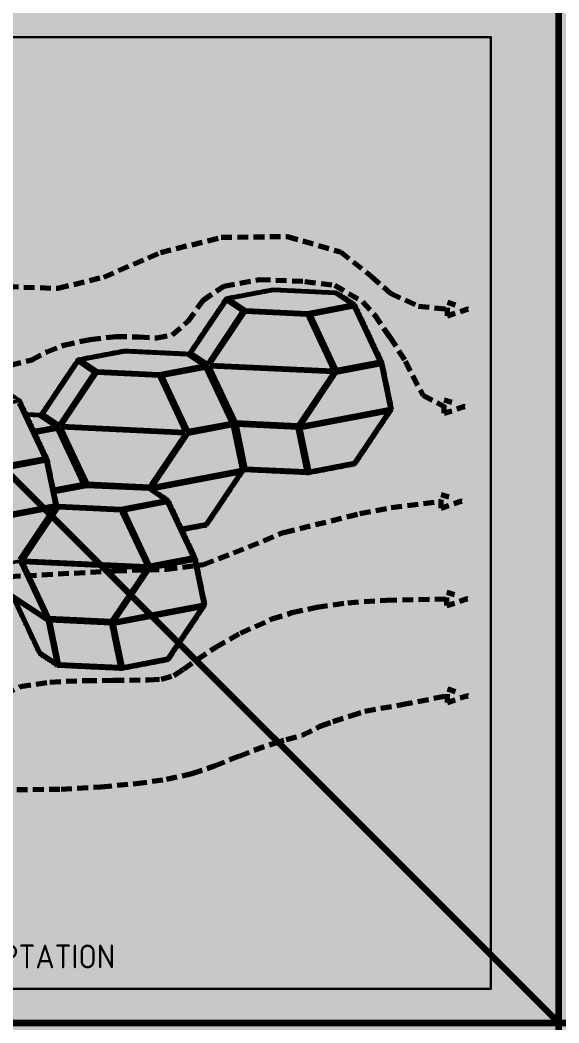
# Model space of a CAD drawing. Header units: millimetres. Extents: x 401 to 30661, y 2016 to 22119.
# Drawn here: x 1259 to 2051, y 7616 to 9091 of the extents above; entities that cross this region are included whole.
import ezdxf

# ---------------------------------------------------------------- set-up
doc = ezdxf.new("R2010")
doc.units = ezdxf.units.MM
doc.linetypes.add('ACAD_ISO03W100', pattern=[30, 12, -18])
doc.linetypes.add('HIDDEN2', pattern=[4.7625, 3.175, -1.5875])
for name, color, linetype, lineweight, true_color in [('2ND', 201, 'Continuous', 35, 0x39ffb0), ('3RD', 140, 'Continuous', 25, 0x7debff), ('4TH DETAILS', 125, 'Continuous', 15, 0x39ffb0), ('TEXTS', 210, 'Continuous', 25, 0xe0f9ff)]:
    doc.layers.add(name, color=color, linetype=linetype, lineweight=lineweight, true_color=true_color)
doc.layers.add('BACKGROUND', color=7, linetype='Continuous', true_color=0x000000)
for name, color, linetype, lineweight, true_color, transparency in [('GLOW-CYAN', 7, 'Continuous', 100, 0x7debff, 0.8), ('GLOW-CYAN-2', 7, 'Continuous', 50, 0x7debff, 0.8), ('GLOW-EMERALD', 7, 'Continuous', 70, 0x39ffb0, 0.8), ('GLOW-EMERALD-2', 7, 'Continuous', 30, 0x39ffb0, 0.8), ('hatch', 253, 'Continuous', 9, 0x7debff, 0.55)]:
    doc.layers.add(name, color=color, linetype=linetype, lineweight=lineweight, true_color=true_color, transparency=transparency)
doc.layers.add('LAYOUT', color=83, linetype='Continuous', lineweight=50, true_color=0x7debff, plot=False)
doc.styles.get("Standard").update_dxf_attribs({"font": 'arial.ttf'})

msp = doc.modelspace()

# ---------------------------------------------------------------- hatches: boundary and pattern name
at = {"layer": 'BACKGROUND'}
h = msp.add_hatch(color=256, dxfattribs=at)
h.dxf.hatch_style = 1
h.paths.add_polyline_path([(400.723, 2015.745), (30660.634, 2015.745), (30660.634, 22119.328), (400.723, 22119.328)])
at = {"layer": 'hatch'}
h = msp.add_hatch(color=256, dxfattribs=at)
h.dxf.hatch_style = 1
h.paths.add_polyline_path([(1886.89, 8087.185), (1916.89, 8097.185), (1886.89, 8107.185)])
h.paths.add_polyline_path([(1885.809, 8229.583), (1915.809, 8239.583), (1885.809, 8249.583)])
h.paths.add_polyline_path([(1907.482, 8383.189), (1877.482, 8393.189), (1877.482, 8373.189)])
h.paths.add_polyline_path([(1882.158, 8532.518), (1882.158, 8512.518), (1912.158, 8522.518)])
h.paths.add_polyline_path([(1886.89, 8655.757), (1916.89, 8665.757), (1886.89, 8675.757)])

# ---------------------------------------------------------------- linework, layer by layer
at = {"layer": '2ND', "linetype": 'ACAD_ISO03W100'}
for p, q in [((1886.89, 8655.757), (1916.89, 8665.757)), ((1882.158, 8512.518), (1912.158, 8522.518)), ((1877.482, 8373.189), (1907.482, 8383.189)), ((1885.809, 8229.583), (1915.809, 8239.583)), ((1886.89, 8087.185), (1916.89, 8097.185))]:
    msp.add_line(p, q, dxfattribs=at)
at = {"layer": '2ND', "linetype": 'HIDDEN2', "ltscale": 5}
for points in [[(705.604, 8659.72), (802.548, 8702.229), (915.213, 8741.027), (1003.455, 8751.418), (1105.817, 8740.809), (1176.987, 8712.924), (1240.567, 8698.885), (1314.547, 8696.424), (1381.731, 8712.929), (1465.014, 8748.956), (1554.365, 8771.295), (1651.699, 8772.753), (1729.692, 8749.87), (1775.046, 8713.964), (1803.245, 8689.243), (1844.173, 8670.233), (1886.89, 8665.757)], [(1244.397, 8583.485), (1275.966, 8590.903), (1297.952, 8603.015), (1323.321, 8612.875), (1361.656, 8621.138), (1399.896, 8625.457), (1433.156, 8624.987), (1459.652, 8623.391), (1482.296, 8627.992), (1505.317, 8647.428), (1527.304, 8678.601), (1558.441, 8699.545), (1610.926, 8709.516), (1677.486, 8706.516), (1721.175, 8700.976), (1762.295, 8676.507), (1779.511, 8657.261), (1802.309, 8624.434), (1824.708, 8589.107), (1850.523, 8539.379), (1882.158, 8522.518)], [(712.931, 8381.556), (752.357, 8366.751), (803.454, 8339.962), (894.414, 8296.797), (1007.888, 8265.673), (1125.054, 8256.281), (1243.474, 8272.434), (1399.79, 8280.92), (1473.852, 8283.144), (1528.38, 8290.083), (1572.661, 8307.199), (1646.7, 8337.259), (1758.373, 8364.992), (1804.346, 8374.022), (1877.482, 8383.189)], [(1235.671, 8099.895), (1259.061, 8110.516), (1302.708, 8117.191), (1355.542, 8119.646), (1395.731, 8119.764), (1447.808, 8120.442), (1466.146, 8121.415), (1484.662, 8127.09), (1498.892, 8135.916), (1519.052, 8150.292), (1546.53, 8168.725), (1582.623, 8189.281), (1629.051, 8209.962), (1658.659, 8219.409), (1695.147, 8227.558), (1740.531, 8233.873), (1796.828, 8237.816), (1885.809, 8239.583), (1885.809, 8239.583)], [(1253.997, 7958.953), (1319.115, 7959.82), (1377.74, 7963.194), (1429.405, 7967.939), (1473.955, 7974.261), (1511.36, 7982.703), (1544.525, 7993.839), (1580.898, 8008.284), (1602.78, 8016.946), (1631.037, 8026.942), (1649.884, 8032.676), (1673.187, 8039.033), (1699.925, 8052.241), (1718.527, 8059.135), (1744.36, 8067.308), (1765.537, 8074.361), (1820.151, 8084.195), (1886.89, 8097.185)]]:
    msp.add_lwpolyline(points, dxfattribs=at)
at = {"layer": '2ND', "linetype": 'ACAD_ISO03W100'}
for points in [[(1886.89, 8655.757), (1886.89, 8675.757), (1916.89, 8665.757)], [(1882.158, 8512.518), (1882.158, 8532.518), (1912.158, 8522.518)], [(1877.482, 8373.189), (1877.482, 8393.189), (1907.482, 8383.189)], [(1885.809, 8229.583), (1885.809, 8249.583), (1915.809, 8239.583)], [(1886.89, 8087.185), (1886.89, 8107.185), (1916.89, 8097.185)]]:
    msp.add_lwpolyline(points, close=True, dxfattribs=at)
at = {"layer": '3RD', "extrusion": (1e-16, 0.982622, 0.185618)}
for p, q in [((1630.872, 8692.856), (1566.323, 8680.621)), ((1566.878, 8682.2), (1630.872, 8694.33)), ((1630.872, 8692.856), (1630.872, 8694.33)), ((1630.872, 8694.33), (1719.461, 8690.107)), ((1722.617, 8688.483), (1630.872, 8692.856)), ((1719.461, 8690.107), (1722.617, 8689.957)), ((1722.617, 8688.483), (1722.617, 8689.957)), ((1722.617, 8689.957), (1723.493, 8689.374)), ((1746.363, 8672.696), (1722.617, 8688.483)), ((1723.493, 8689.374), (1748.088, 8673.023)), ((1509.359, 8602.384), (1560.606, 8678.979)), ((1562.201, 8677.911), (1510.957, 8601.321)), ((1560.606, 8678.979), (1585.388, 8662.503)), ((1560.606, 8678.979), (1562.201, 8677.911)), ((1585.384, 8662.497), (1562.201, 8677.911)), ((1564.598, 8681.768), (1566.878, 8682.2)), ((1590.069, 8664.834), (1564.598, 8681.768)), ((1748.088, 8673.023), (1684.094, 8660.893)), ((1585.388, 8662.503), (1534.14, 8585.908)), ((1538.023, 8584.391), (1589.485, 8661.306)), ((1538.272, 8585.526), (1589.133, 8661.543)), ((1589.485, 8661.306), (1589.133, 8661.543)), ((1589.133, 8661.543), (1677.723, 8657.321)), ((1589.485, 8661.306), (1680.985, 8656.945)), ((1681.814, 8660.461), (1590.069, 8664.834)), ((1684.094, 8660.893), (1681.814, 8660.461)), ((1685.928, 8657.711), (1750.408, 8669.932)), ((1749.225, 8668.997), (1686.235, 8657.058)), ((1750.408, 8669.932), (1749.225, 8668.997)), ((1786.932, 8588.801), (1749.225, 8668.997)), ((1750.408, 8669.932), (1788.423, 8589.083)), ((1677.723, 8657.321), (1680.879, 8657.17)), ((1680.879, 8657.17), (1682.223, 8654.312)), ((1682.223, 8654.312), (1719.158, 8575.758)), ((1723.942, 8576.862), (1685.928, 8657.711)), ((1412.932, 8602.952), (1348.384, 8590.717)), ((1348.939, 8592.296), (1412.932, 8604.426)), ((1412.932, 8602.952), (1412.932, 8604.426)), ((1412.932, 8604.426), (1501.521, 8600.203)), ((1504.677, 8598.579), (1412.932, 8602.952)), ((1501.521, 8600.203), (1504.677, 8600.053)), ((1504.677, 8598.579), (1504.677, 8600.053)), ((1504.677, 8600.053), (1505.553, 8599.47)), ((1505.553, 8599.47), (1530.148, 8583.119)), ((1534.14, 8585.908), (1509.359, 8602.384)), ((1291.419, 8512.48), (1342.666, 8589.075)), ((1344.262, 8588.007), (1293.018, 8511.417)), ((1342.666, 8589.075), (1367.448, 8572.599)), ((1342.666, 8589.075), (1344.262, 8588.007)), ((1367.445, 8572.593), (1344.262, 8588.007)), ((1346.659, 8591.864), (1348.939, 8592.296)), ((1372.13, 8574.93), (1346.659, 8591.864)), ((1528.423, 8582.792), (1504.677, 8598.579)), ((1537.529, 8584.415), (1538.272, 8585.526)), ((1788.423, 8589.083), (1723.942, 8576.862)), ((1367.448, 8572.599), (1316.201, 8496.004)), ((1320.084, 8494.487), (1371.545, 8571.402)), ((1320.333, 8495.622), (1371.194, 8571.639)), ((1371.545, 8571.402), (1371.194, 8571.639)), ((1371.194, 8571.639), (1459.783, 8567.417)), ((1371.545, 8571.402), (1463.045, 8567.041)), ((1463.875, 8570.557), (1372.13, 8574.93)), ((1466.154, 8570.989), (1463.875, 8570.557)), ((1530.148, 8583.119), (1466.154, 8570.989)), ((1467.988, 8567.807), (1532.469, 8580.029)), ((1531.285, 8579.093), (1468.295, 8567.154)), ((1532.469, 8580.029), (1531.285, 8579.093)), ((1568.993, 8498.897), (1531.285, 8579.093)), ((1532.469, 8580.029), (1570.483, 8499.179)), ((1537.356, 8580.912), (1537.708, 8580.675)), ((1575.532, 8499.72), (1537.356, 8580.912)), ((1718.743, 8572.267), (1537.356, 8580.912)), ((1537.529, 8584.415), (1719.158, 8575.758)), ((1575.778, 8499.708), (1537.708, 8580.675)), ((1718.743, 8572.267), (1669.089, 8498.055)), ((1672.713, 8495.629), (1723.574, 8571.646)), ((1723.574, 8571.646), (1787.569, 8583.776)), ((1787.569, 8583.776), (1789.848, 8584.208)), ((1789.009, 8584.049), (1802.127, 8520.236)), ((1789.848, 8584.208), (1803.137, 8519.561)), ((1459.783, 8567.417), (1462.939, 8567.266)), ((1462.939, 8567.266), (1464.283, 8564.408)), ((1464.283, 8564.408), (1501.218, 8485.854)), ((1506.003, 8486.958), (1467.988, 8567.807)), ((1294.778, 8446.922), (1257.07, 8527.118)), ((1258.254, 8528.054), (1296.268, 8447.204)), ((1268.481, 8511.019), (1283.581, 8510.299)), ((1316.201, 8496.004), (1291.419, 8512.48)), ((1801.291, 8514.818), (1671.459, 8490.21)), ((1672.109, 8494.726), (1803.137, 8519.561)), ((1799.617, 8514.501), (1749.766, 8439.994)), ((1801.291, 8514.818), (1750.776, 8439.319)), ((1803.137, 8519.561), (1802.127, 8520.236)), ((1286.738, 8508.675), (1269.19, 8509.511)), ((1283.581, 8510.299), (1286.738, 8510.149)), ((1286.738, 8508.675), (1286.738, 8510.149)), ((1286.738, 8510.149), (1287.614, 8509.566)), ((1310.483, 8492.888), (1286.738, 8508.675)), ((1287.614, 8509.566), (1312.209, 8493.215)), ((1570.483, 8499.179), (1506.003, 8486.958)), ((1667.278, 8495.347), (1575.532, 8499.72)), ((1669.089, 8498.055), (1667.278, 8495.347)), ((1312.209, 8493.215), (1279.746, 8487.062)), ((1281.27, 8483.821), (1314.529, 8490.125)), ((1313.346, 8489.189), (1281.577, 8483.167)), ((1314.529, 8490.125), (1313.346, 8489.189)), ((1351.053, 8408.993), (1313.346, 8489.189)), ((1314.529, 8490.125), (1352.544, 8409.276)), ((1319.417, 8491.008), (1319.768, 8490.771)), ((1357.593, 8409.816), (1319.417, 8491.008)), ((1500.803, 8482.363), (1319.417, 8491.008)), ((1319.589, 8494.511), (1320.333, 8495.622)), ((1319.589, 8494.511), (1501.218, 8485.854)), ((1357.839, 8409.804), (1319.768, 8490.771)), ((1500.803, 8482.363), (1451.15, 8408.151)), ((1454.774, 8405.725), (1505.635, 8481.742)), ((1505.635, 8481.742), (1569.629, 8493.872)), ((1569.629, 8493.872), (1571.909, 8494.304)), ((1571.07, 8494.145), (1584.187, 8430.332)), ((1571.909, 8494.304), (1585.198, 8429.657)), ((1590.178, 8430.533), (1576.945, 8494.906)), ((1576.945, 8494.906), (1666.207, 8490.652)), ((1577.662, 8494.872), (1590.59, 8431.982)), ((1666.207, 8490.652), (1666.22, 8490.59)), ((1666.22, 8490.59), (1679.44, 8426.279)), ((1684.502, 8426.757), (1671.459, 8490.21)), ((1672.109, 8494.726), (1672.713, 8495.629)), ((1231.42, 8429.767), (1295.414, 8441.897)), ((1296.268, 8447.204), (1231.788, 8434.983)), ((1295.414, 8441.897), (1297.694, 8442.329)), ((1296.855, 8442.17), (1309.973, 8378.357)), ((1297.694, 8442.329), (1310.983, 8377.682)), ((1749.766, 8439.994), (1684.331, 8427.591)), ((1748.497, 8438.887), (1684.502, 8426.757)), ((1750.776, 8439.319), (1748.497, 8438.887)), ((1750.776, 8439.319), (1749.766, 8439.994)), ((1583.351, 8424.914), (1453.979, 8400.393)), ((1454.17, 8404.822), (1585.198, 8429.657)), ((1581.677, 8424.597), (1531.826, 8350.09)), ((1583.351, 8424.914), (1532.837, 8349.415)), ((1585.198, 8429.657), (1584.187, 8430.332)), ((1590.59, 8431.982), (1590.178, 8430.533)), ((1590.264, 8430.529), (1590.178, 8430.533)), ((1679.44, 8426.279), (1590.264, 8430.529)), ((1590.59, 8431.982), (1679.135, 8427.762)), ((1352.544, 8409.276), (1308.57, 8400.941)), ((1449.338, 8405.443), (1357.593, 8409.816)), ((1451.15, 8408.151), (1449.338, 8405.443)), ((1309.269, 8397.543), (1356.657, 8406.525)), ((1356.657, 8405.051), (1309.56, 8396.125)), ((1356.657, 8405.051), (1356.657, 8406.525)), ((1356.657, 8406.525), (1445.246, 8402.303)), ((1448.402, 8400.679), (1356.657, 8405.051)), ((1445.246, 8402.303), (1448.402, 8402.153)), ((1448.402, 8400.679), (1448.402, 8402.153)), ((1448.402, 8402.153), (1449.278, 8401.57)), ((1472.148, 8384.891), (1448.402, 8400.679)), ((1449.278, 8401.57), (1473.873, 8385.218)), ((1454.17, 8404.822), (1454.774, 8405.725)), ((1310.983, 8377.682), (1309.973, 8378.357)), ((1315.855, 8377.029), (1313.111, 8378.854)), ((1473.873, 8385.218), (1409.879, 8373.089)), ((1411.713, 8369.906), (1476.193, 8382.128)), ((1475.01, 8381.193), (1412.02, 8369.253)), ((1476.193, 8382.128), (1475.01, 8381.193)), ((1512.718, 8300.997), (1475.01, 8381.193)), ((1476.193, 8382.128), (1514.208, 8301.279)), ((1309.137, 8372.939), (1179.764, 8348.418)), ((1179.955, 8352.847), (1310.983, 8377.682)), ((1307.462, 8372.622), (1257.611, 8298.115)), ((1309.137, 8372.939), (1258.622, 8297.44)), ((1263.809, 8296.587), (1315.27, 8373.502)), ((1264.057, 8297.722), (1314.919, 8373.739)), ((1315.27, 8373.502), (1314.919, 8373.739)), ((1314.919, 8373.739), (1403.508, 8369.517)), ((1315.27, 8373.502), (1406.77, 8369.141)), ((1407.599, 8372.657), (1315.855, 8377.029)), ((1403.508, 8369.517), (1406.664, 8369.366)), ((1406.664, 8369.366), (1408.008, 8366.508)), ((1409.879, 8373.089), (1407.599, 8372.657)), ((1408.008, 8366.508), (1444.943, 8287.954)), ((1449.728, 8289.057), (1411.713, 8369.906)), ((1531.826, 8350.09), (1496.614, 8343.416)), ((1530.557, 8348.983), (1496.988, 8342.62)), ((1532.837, 8349.415), (1530.557, 8348.983)), ((1532.837, 8349.415), (1531.826, 8350.09)), ((1256.79, 8294.728), (1259.558, 8292.888)), ((1259.558, 8292.888), (1297.286, 8212.648)), ((1263.142, 8293.108), (1263.493, 8292.871)), ((1301.318, 8211.916), (1263.142, 8293.108)), ((1444.528, 8284.463), (1263.142, 8293.108)), ((1263.314, 8296.611), (1264.057, 8297.722)), ((1263.314, 8296.611), (1444.943, 8287.954)), ((1301.563, 8211.904), (1263.493, 8292.871)), ((1449.36, 8283.842), (1513.354, 8295.971)), ((1514.208, 8301.279), (1449.728, 8289.057)), ((1513.354, 8295.971), (1515.634, 8296.403)), ((1514.795, 8296.244), (1527.912, 8232.432)), ((1515.634, 8296.403), (1528.923, 8231.757)), ((1444.528, 8284.463), (1394.875, 8210.251)), ((1398.498, 8207.825), (1449.36, 8283.842)), ((1247.375, 8245.176), (1297.734, 8211.696)), ((1285.415, 8163.419), (1249.251, 8240.332)), ((1299.174, 8207.141), (1249.251, 8240.332)), ((1251.617, 8238.759), (1288.122, 8161.123)), ((1397.894, 8206.922), (1528.923, 8231.757)), ((1528.923, 8231.757), (1527.912, 8232.432)), ((1527.076, 8227.014), (1397.244, 8202.405)), ((1525.402, 8226.697), (1475.551, 8152.189)), ((1527.076, 8227.014), (1476.561, 8151.515)), ((1297.286, 8212.648), (1297.734, 8211.696)), ((1299.174, 8207.141), (1312.231, 8143.626)), ((1393.063, 8207.543), (1301.318, 8211.916)), ((1315.963, 8142.729), (1302.73, 8207.102)), ((1302.73, 8207.102), (1391.993, 8202.848)), ((1303.447, 8207.068), (1316.375, 8144.178)), ((1391.993, 8202.848), (1392.005, 8202.786)), ((1392.005, 8202.786), (1405.225, 8138.475)), ((1394.875, 8210.251), (1393.063, 8207.543)), ((1410.287, 8138.953), (1397.244, 8202.405)), ((1397.894, 8206.922), (1398.498, 8207.825)), ((1286.759, 8160.561), (1285.415, 8163.419)), ((1286.759, 8160.561), (1288.122, 8161.123)), ((1312.231, 8143.626), (1286.759, 8160.561)), ((1288.122, 8161.123), (1311.881, 8145.326)), ((1316.375, 8144.178), (1315.963, 8142.729)), ((1316.05, 8142.725), (1315.963, 8142.729)), ((1405.225, 8138.475), (1316.05, 8142.725)), ((1316.375, 8144.178), (1404.921, 8139.957)), ((1475.551, 8152.189), (1410.116, 8139.787)), ((1474.282, 8151.082), (1410.287, 8138.953)), ((1476.561, 8151.515), (1474.282, 8151.082)), ((1476.561, 8151.515), (1475.551, 8152.189))]:
    msp.add_line(p, q, dxfattribs=at)
at = {"layer": '3RD'}
for points in [[(1561.442, 8681.918), (1629.996, 8694.912)], [(1724.897, 8690.389), (1629.996, 8694.912)], [(1751.244, 8672.872), (1724.897, 8690.389)], [(1561.442, 8681.918), (1506.957, 8600.485)], [(1587.789, 8664.402), (1561.442, 8681.918)], [(1587.789, 8664.402), (1533.304, 8582.968)], [(1682.69, 8659.878), (1587.789, 8664.402)], [(1682.69, 8659.878), (1751.244, 8672.872)], [(1682.69, 8659.878), (1723.107, 8573.922)], [(1751.244, 8672.872), (1791.66, 8586.916)], [(1343.502, 8592.014), (1412.056, 8605.008)], [(1506.957, 8600.485), (1412.056, 8605.008)], [(1533.304, 8582.968), (1506.957, 8600.485)], [(1533.304, 8582.968), (1506.957, 8600.485)], [(1343.502, 8592.014), (1289.017, 8510.581)], [(1369.85, 8574.498), (1343.502, 8592.014)], [(1723.107, 8573.922), (1791.66, 8586.916)], [(1791.66, 8586.916), (1805.729, 8518.476)], [(1369.85, 8574.498), (1315.365, 8493.064)], [(1464.751, 8569.974), (1369.85, 8574.498)], [(1464.751, 8569.974), (1533.304, 8582.968)], [(1464.751, 8569.974), (1505.167, 8484.018)], [(1573.721, 8497.012), (1533.304, 8582.968)], [(1533.304, 8582.968), (1573.721, 8497.012)], [(1668.622, 8492.489), (1723.107, 8573.922)], [(1259.09, 8530.993), (1232.742, 8548.51)], [(1190.536, 8517.999), (1259.09, 8530.993)], [(1259.09, 8530.993), (1299.506, 8445.037)], [(1289.017, 8510.581), (1268.221, 8511.572)], [(1751.244, 8437.043), (1805.729, 8518.476)], [(1315.365, 8493.064), (1289.017, 8510.581)], [(1315.365, 8493.064), (1289.017, 8510.581)], [(1505.167, 8484.018), (1573.721, 8497.012)], [(1573.721, 8497.012), (1668.622, 8492.489)], [(1573.721, 8497.012), (1587.789, 8428.572)], [(1573.721, 8497.012), (1587.789, 8428.572)], [(1280.069, 8486.374), (1315.365, 8493.064)], [(1315.365, 8493.064), (1355.781, 8407.108)], [(1355.781, 8407.108), (1315.365, 8493.064)], [(1450.682, 8402.585), (1505.167, 8484.018)], [(1668.622, 8492.489), (1682.69, 8424.049)], [(1230.952, 8432.043), (1299.506, 8445.037)], [(1299.506, 8445.037), (1313.575, 8376.597)], [(1682.69, 8424.049), (1751.244, 8437.043)], [(1533.304, 8347.139), (1587.789, 8428.572)], [(1587.789, 8428.572), (1682.69, 8424.049)], [(1309.121, 8398.264), (1355.781, 8407.108)], [(1309.121, 8398.264), (1355.781, 8407.108)], [(1450.682, 8402.585), (1355.781, 8407.108)], [(1355.781, 8407.108), (1450.682, 8402.585)], [(1477.029, 8385.068), (1450.682, 8402.585)], [(1408.476, 8372.074), (1477.029, 8385.068)], [(1477.029, 8385.068), (1517.445, 8299.111)], [(1313.575, 8376.597), (1259.09, 8295.164)], [(1259.09, 8295.164), (1313.575, 8376.597)], [(1408.476, 8372.074), (1313.575, 8376.597)], [(1408.476, 8372.074), (1448.892, 8286.118)], [(1498.009, 8340.449), (1533.304, 8347.139)], [(1223.794, 8288.474), (1259.09, 8295.164)], [(1299.506, 8209.208), (1259.09, 8295.164)], [(1448.892, 8286.118), (1517.445, 8299.111)], [(1517.445, 8299.111), (1531.514, 8230.672)], [(1394.407, 8204.684), (1448.892, 8286.118)], [(1287.227, 8158.285), (1246.811, 8244.241)], [(1477.029, 8149.239), (1531.514, 8230.672)], [(1299.506, 8209.208), (1394.407, 8204.684)], [(1299.506, 8209.208), (1313.575, 8140.768)], [(1394.407, 8204.684), (1408.476, 8136.245)], [(1313.575, 8140.768), (1287.227, 8158.285)], [(1408.476, 8136.245), (1477.029, 8149.239)], [(1313.575, 8140.768), (1408.476, 8136.245)]]:
    msp.add_open_spline(points, degree=1, dxfattribs=at)
at = {"layer": '4TH DETAILS'}
msp.add_lwpolyline([(650.723, 9065.853), (1950.723, 9065.853), (1950.723, 7665.853), (650.723, 7665.853)], close=True, dxfattribs=at)
at = {"layer": 'GLOW-CYAN'}
for p, q in [((550.723, 9115.853), (2050.723, 7615.853)), ((550.723, 7615.853), (9550.723, 7615.853))]:
    msp.add_line(p, q, dxfattribs=at)
msp.add_lwpolyline([(2050.723, 6115.853), (2050.723, 15115.853)], dxfattribs=at)
at = {"layer": 'GLOW-CYAN-2', "extrusion": (1e-16, 0.982622, 0.185618)}
for p, q in [((1630.872, 8692.856), (1566.323, 8680.621)), ((1566.878, 8682.2), (1630.872, 8694.33)), ((1630.872, 8692.856), (1630.872, 8694.33)), ((1630.872, 8694.33), (1719.461, 8690.107)), ((1722.617, 8688.483), (1630.872, 8692.856)), ((1719.461, 8690.107), (1722.617, 8689.957)), ((1722.617, 8688.483), (1722.617, 8689.957)), ((1722.617, 8689.957), (1723.493, 8689.374)), ((1746.363, 8672.696), (1722.617, 8688.483)), ((1723.493, 8689.374), (1748.088, 8673.023)), ((1509.359, 8602.384), (1560.606, 8678.979)), ((1562.201, 8677.911), (1510.957, 8601.321)), ((1560.606, 8678.979), (1585.388, 8662.503)), ((1560.606, 8678.979), (1562.201, 8677.911)), ((1585.384, 8662.497), (1562.201, 8677.911)), ((1564.598, 8681.768), (1566.878, 8682.2)), ((1590.069, 8664.834), (1564.598, 8681.768)), ((1748.088, 8673.023), (1684.094, 8660.893)), ((1585.388, 8662.503), (1534.14, 8585.908)), ((1538.023, 8584.391), (1589.485, 8661.306)), ((1538.272, 8585.526), (1589.133, 8661.543)), ((1589.485, 8661.306), (1589.133, 8661.543)), ((1589.133, 8661.543), (1677.723, 8657.321)), ((1589.485, 8661.306), (1680.985, 8656.945)), ((1681.814, 8660.461), (1590.069, 8664.834)), ((1684.094, 8660.893), (1681.814, 8660.461)), ((1685.928, 8657.711), (1750.408, 8669.932)), ((1749.225, 8668.997), (1686.235, 8657.058)), ((1750.408, 8669.932), (1749.225, 8668.997)), ((1786.932, 8588.801), (1749.225, 8668.997)), ((1750.408, 8669.932), (1788.423, 8589.083)), ((1677.723, 8657.321), (1680.879, 8657.17)), ((1680.879, 8657.17), (1682.223, 8654.312)), ((1682.223, 8654.312), (1719.158, 8575.758)), ((1723.942, 8576.862), (1685.928, 8657.711)), ((1412.932, 8602.952), (1348.384, 8590.717)), ((1348.939, 8592.296), (1412.932, 8604.426)), ((1412.932, 8602.952), (1412.932, 8604.426)), ((1412.932, 8604.426), (1501.521, 8600.203)), ((1504.677, 8598.579), (1412.932, 8602.952)), ((1501.521, 8600.203), (1504.677, 8600.053)), ((1504.677, 8598.579), (1504.677, 8600.053)), ((1504.677, 8600.053), (1505.553, 8599.47)), ((1505.553, 8599.47), (1530.148, 8583.119)), ((1534.14, 8585.908), (1509.359, 8602.384)), ((1291.419, 8512.48), (1342.666, 8589.075)), ((1344.262, 8588.007), (1293.018, 8511.417)), ((1342.666, 8589.075), (1367.448, 8572.599)), ((1342.666, 8589.075), (1344.262, 8588.007)), ((1367.445, 8572.593), (1344.262, 8588.007)), ((1346.659, 8591.864), (1348.939, 8592.296)), ((1372.13, 8574.93), (1346.659, 8591.864)), ((1528.423, 8582.792), (1504.677, 8598.579)), ((1537.529, 8584.415), (1538.272, 8585.526)), ((1788.423, 8589.083), (1723.942, 8576.862)), ((1367.448, 8572.599), (1316.201, 8496.004)), ((1320.084, 8494.487), (1371.545, 8571.402)), ((1320.333, 8495.622), (1371.194, 8571.639)), ((1371.545, 8571.402), (1371.194, 8571.639)), ((1371.194, 8571.639), (1459.783, 8567.417)), ((1371.545, 8571.402), (1463.045, 8567.041)), ((1463.875, 8570.557), (1372.13, 8574.93)), ((1466.154, 8570.989), (1463.875, 8570.557)), ((1530.148, 8583.119), (1466.154, 8570.989)), ((1467.988, 8567.807), (1532.469, 8580.029)), ((1531.285, 8579.093), (1468.295, 8567.154)), ((1532.469, 8580.029), (1531.285, 8579.093)), ((1568.993, 8498.897), (1531.285, 8579.093)), ((1532.469, 8580.029), (1570.483, 8499.179)), ((1537.356, 8580.912), (1537.708, 8580.675)), ((1575.532, 8499.72), (1537.356, 8580.912)), ((1718.743, 8572.267), (1537.356, 8580.912)), ((1537.529, 8584.415), (1719.158, 8575.758)), ((1575.778, 8499.708), (1537.708, 8580.675)), ((1718.743, 8572.267), (1669.089, 8498.055)), ((1672.713, 8495.629), (1723.574, 8571.646)), ((1723.574, 8571.646), (1787.569, 8583.776)), ((1787.569, 8583.776), (1789.848, 8584.208)), ((1789.009, 8584.049), (1802.127, 8520.236)), ((1789.848, 8584.208), (1803.137, 8519.561)), ((1459.783, 8567.417), (1462.939, 8567.266)), ((1462.939, 8567.266), (1464.283, 8564.408)), ((1464.283, 8564.408), (1501.218, 8485.854)), ((1506.003, 8486.958), (1467.988, 8567.807)), ((1294.778, 8446.922), (1257.07, 8527.118)), ((1258.254, 8528.054), (1296.268, 8447.204)), ((1268.481, 8511.019), (1283.581, 8510.299)), ((1316.201, 8496.004), (1291.419, 8512.48)), ((1801.291, 8514.818), (1671.459, 8490.21)), ((1672.109, 8494.726), (1803.137, 8519.561)), ((1799.617, 8514.501), (1749.766, 8439.994)), ((1801.291, 8514.818), (1750.776, 8439.319)), ((1803.137, 8519.561), (1802.127, 8520.236)), ((1286.738, 8508.675), (1269.19, 8509.511)), ((1283.581, 8510.299), (1286.738, 8510.149)), ((1286.738, 8508.675), (1286.738, 8510.149)), ((1286.738, 8510.149), (1287.614, 8509.566)), ((1310.483, 8492.888), (1286.738, 8508.675)), ((1287.614, 8509.566), (1312.209, 8493.215)), ((1570.483, 8499.179), (1506.003, 8486.958)), ((1667.278, 8495.347), (1575.532, 8499.72)), ((1669.089, 8498.055), (1667.278, 8495.347)), ((1312.209, 8493.215), (1279.746, 8487.062)), ((1281.27, 8483.821), (1314.529, 8490.125)), ((1313.346, 8489.189), (1281.577, 8483.167)), ((1314.529, 8490.125), (1313.346, 8489.189)), ((1351.053, 8408.993), (1313.346, 8489.189)), ((1314.529, 8490.125), (1352.544, 8409.276)), ((1319.417, 8491.008), (1319.768, 8490.771)), ((1357.593, 8409.816), (1319.417, 8491.008)), ((1500.803, 8482.363), (1319.417, 8491.008)), ((1319.589, 8494.511), (1320.333, 8495.622)), ((1319.589, 8494.511), (1501.218, 8485.854)), ((1357.839, 8409.804), (1319.768, 8490.771)), ((1500.803, 8482.363), (1451.15, 8408.151)), ((1454.774, 8405.725), (1505.635, 8481.742)), ((1505.635, 8481.742), (1569.629, 8493.872)), ((1569.629, 8493.872), (1571.909, 8494.304)), ((1571.07, 8494.145), (1584.187, 8430.332)), ((1571.909, 8494.304), (1585.198, 8429.657)), ((1590.178, 8430.533), (1576.945, 8494.906)), ((1576.945, 8494.906), (1666.207, 8490.652)), ((1577.662, 8494.872), (1590.59, 8431.982)), ((1666.207, 8490.652), (1666.22, 8490.59)), ((1666.22, 8490.59), (1679.44, 8426.279)), ((1684.502, 8426.757), (1671.459, 8490.21)), ((1672.109, 8494.726), (1672.713, 8495.629)), ((1231.42, 8429.767), (1295.414, 8441.897)), ((1296.268, 8447.204), (1231.788, 8434.983)), ((1295.414, 8441.897), (1297.694, 8442.329)), ((1296.855, 8442.17), (1309.973, 8378.357)), ((1297.694, 8442.329), (1310.983, 8377.682)), ((1749.766, 8439.994), (1684.331, 8427.591)), ((1748.497, 8438.887), (1684.502, 8426.757)), ((1750.776, 8439.319), (1748.497, 8438.887)), ((1750.776, 8439.319), (1749.766, 8439.994)), ((1583.351, 8424.914), (1453.979, 8400.393)), ((1454.17, 8404.822), (1585.198, 8429.657)), ((1581.677, 8424.597), (1531.826, 8350.09)), ((1583.351, 8424.914), (1532.837, 8349.415)), ((1585.198, 8429.657), (1584.187, 8430.332)), ((1590.59, 8431.982), (1590.178, 8430.533)), ((1590.264, 8430.529), (1590.178, 8430.533)), ((1679.44, 8426.279), (1590.264, 8430.529)), ((1590.59, 8431.982), (1679.135, 8427.762)), ((1352.544, 8409.276), (1308.57, 8400.941)), ((1449.338, 8405.443), (1357.593, 8409.816)), ((1451.15, 8408.151), (1449.338, 8405.443)), ((1309.269, 8397.543), (1356.657, 8406.525)), ((1356.657, 8405.051), (1309.56, 8396.125)), ((1356.657, 8405.051), (1356.657, 8406.525)), ((1356.657, 8406.525), (1445.246, 8402.303)), ((1448.402, 8400.679), (1356.657, 8405.051)), ((1445.246, 8402.303), (1448.402, 8402.153)), ((1448.402, 8400.679), (1448.402, 8402.153)), ((1448.402, 8402.153), (1449.278, 8401.57)), ((1472.148, 8384.891), (1448.402, 8400.679)), ((1449.278, 8401.57), (1473.873, 8385.218)), ((1454.17, 8404.822), (1454.774, 8405.725)), ((1310.983, 8377.682), (1309.973, 8378.357)), ((1315.855, 8377.029), (1313.111, 8378.854)), ((1473.873, 8385.218), (1409.879, 8373.089)), ((1411.713, 8369.906), (1476.193, 8382.128)), ((1475.01, 8381.193), (1412.02, 8369.253)), ((1476.193, 8382.128), (1475.01, 8381.193)), ((1512.718, 8300.997), (1475.01, 8381.193)), ((1476.193, 8382.128), (1514.208, 8301.279)), ((1309.137, 8372.939), (1179.764, 8348.418)), ((1179.955, 8352.847), (1310.983, 8377.682)), ((1307.462, 8372.622), (1257.611, 8298.115)), ((1309.137, 8372.939), (1258.622, 8297.44)), ((1263.809, 8296.587), (1315.27, 8373.502)), ((1264.057, 8297.722), (1314.919, 8373.739)), ((1315.27, 8373.502), (1314.919, 8373.739)), ((1314.919, 8373.739), (1403.508, 8369.517)), ((1315.27, 8373.502), (1406.77, 8369.141)), ((1407.599, 8372.657), (1315.855, 8377.029)), ((1403.508, 8369.517), (1406.664, 8369.366)), ((1406.664, 8369.366), (1408.008, 8366.508)), ((1409.879, 8373.089), (1407.599, 8372.657)), ((1408.008, 8366.508), (1444.943, 8287.954)), ((1449.728, 8289.057), (1411.713, 8369.906)), ((1531.826, 8350.09), (1496.614, 8343.416)), ((1530.557, 8348.983), (1496.988, 8342.62)), ((1532.837, 8349.415), (1530.557, 8348.983)), ((1532.837, 8349.415), (1531.826, 8350.09)), ((1256.79, 8294.728), (1259.558, 8292.888)), ((1259.558, 8292.888), (1297.286, 8212.648)), ((1263.142, 8293.108), (1263.493, 8292.871)), ((1301.318, 8211.916), (1263.142, 8293.108)), ((1444.528, 8284.463), (1263.142, 8293.108)), ((1263.314, 8296.611), (1264.057, 8297.722)), ((1263.314, 8296.611), (1444.943, 8287.954)), ((1301.563, 8211.904), (1263.493, 8292.871)), ((1449.36, 8283.842), (1513.354, 8295.971)), ((1514.208, 8301.279), (1449.728, 8289.057)), ((1513.354, 8295.971), (1515.634, 8296.403)), ((1514.795, 8296.244), (1527.912, 8232.432)), ((1515.634, 8296.403), (1528.923, 8231.757)), ((1444.528, 8284.463), (1394.875, 8210.251)), ((1398.498, 8207.825), (1449.36, 8283.842)), ((1247.375, 8245.176), (1297.734, 8211.696)), ((1285.415, 8163.419), (1249.251, 8240.332)), ((1299.174, 8207.141), (1249.251, 8240.332)), ((1251.617, 8238.759), (1288.122, 8161.123)), ((1397.894, 8206.922), (1528.923, 8231.757)), ((1528.923, 8231.757), (1527.912, 8232.432)), ((1527.076, 8227.014), (1397.244, 8202.405)), ((1525.402, 8226.697), (1475.551, 8152.189)), ((1527.076, 8227.014), (1476.561, 8151.515)), ((1297.286, 8212.648), (1297.734, 8211.696)), ((1299.174, 8207.141), (1312.231, 8143.626)), ((1393.063, 8207.543), (1301.318, 8211.916)), ((1315.963, 8142.729), (1302.73, 8207.102)), ((1302.73, 8207.102), (1391.993, 8202.848)), ((1303.447, 8207.068), (1316.375, 8144.178)), ((1391.993, 8202.848), (1392.005, 8202.786)), ((1392.005, 8202.786), (1405.225, 8138.475)), ((1394.875, 8210.251), (1393.063, 8207.543)), ((1410.287, 8138.953), (1397.244, 8202.405)), ((1397.894, 8206.922), (1398.498, 8207.825)), ((1286.759, 8160.561), (1285.415, 8163.419)), ((1286.759, 8160.561), (1288.122, 8161.123)), ((1312.231, 8143.626), (1286.759, 8160.561)), ((1288.122, 8161.123), (1311.881, 8145.326)), ((1316.375, 8144.178), (1315.963, 8142.729)), ((1316.05, 8142.725), (1315.963, 8142.729)), ((1405.225, 8138.475), (1316.05, 8142.725)), ((1316.375, 8144.178), (1404.921, 8139.957)), ((1475.551, 8152.189), (1410.116, 8139.787)), ((1474.282, 8151.082), (1410.287, 8138.953)), ((1476.561, 8151.515), (1474.282, 8151.082)), ((1476.561, 8151.515), (1475.551, 8152.189))]:
    msp.add_line(p, q, dxfattribs=at)
at = {"layer": 'GLOW-CYAN-2'}
for points in [[(1561.442, 8681.918), (1629.996, 8694.912)], [(1724.897, 8690.389), (1629.996, 8694.912)], [(1751.244, 8672.872), (1724.897, 8690.389)], [(1561.442, 8681.918), (1506.957, 8600.485)], [(1587.789, 8664.402), (1561.442, 8681.918)], [(1587.789, 8664.402), (1533.304, 8582.968)], [(1682.69, 8659.878), (1587.789, 8664.402)], [(1682.69, 8659.878), (1751.244, 8672.872)], [(1682.69, 8659.878), (1723.107, 8573.922)], [(1751.244, 8672.872), (1791.66, 8586.916)], [(1343.502, 8592.014), (1412.056, 8605.008)], [(1506.957, 8600.485), (1412.056, 8605.008)], [(1533.304, 8582.968), (1506.957, 8600.485)], [(1533.304, 8582.968), (1506.957, 8600.485)], [(1343.502, 8592.014), (1289.017, 8510.581)], [(1369.85, 8574.498), (1343.502, 8592.014)], [(1723.107, 8573.922), (1791.66, 8586.916)], [(1791.66, 8586.916), (1805.729, 8518.476)], [(1369.85, 8574.498), (1315.365, 8493.064)], [(1464.751, 8569.974), (1369.85, 8574.498)], [(1464.751, 8569.974), (1533.304, 8582.968)], [(1464.751, 8569.974), (1505.167, 8484.018)], [(1573.721, 8497.012), (1533.304, 8582.968)], [(1533.304, 8582.968), (1573.721, 8497.012)], [(1668.622, 8492.489), (1723.107, 8573.922)], [(1259.09, 8530.993), (1232.742, 8548.51)], [(1190.536, 8517.999), (1259.09, 8530.993)], [(1259.09, 8530.993), (1299.506, 8445.037)], [(1289.017, 8510.581), (1268.221, 8511.572)], [(1751.244, 8437.043), (1805.729, 8518.476)], [(1315.365, 8493.064), (1289.017, 8510.581)], [(1315.365, 8493.064), (1289.017, 8510.581)], [(1505.167, 8484.018), (1573.721, 8497.012)], [(1573.721, 8497.012), (1668.622, 8492.489)], [(1573.721, 8497.012), (1587.789, 8428.572)], [(1573.721, 8497.012), (1587.789, 8428.572)], [(1280.069, 8486.374), (1315.365, 8493.064)], [(1315.365, 8493.064), (1355.781, 8407.108)], [(1355.781, 8407.108), (1315.365, 8493.064)], [(1450.682, 8402.585), (1505.167, 8484.018)], [(1668.622, 8492.489), (1682.69, 8424.049)], [(1230.952, 8432.043), (1299.506, 8445.037)], [(1299.506, 8445.037), (1313.575, 8376.597)], [(1682.69, 8424.049), (1751.244, 8437.043)], [(1533.304, 8347.139), (1587.789, 8428.572)], [(1587.789, 8428.572), (1682.69, 8424.049)], [(1309.121, 8398.264), (1355.781, 8407.108)], [(1309.121, 8398.264), (1355.781, 8407.108)], [(1450.682, 8402.585), (1355.781, 8407.108)], [(1355.781, 8407.108), (1450.682, 8402.585)], [(1477.029, 8385.068), (1450.682, 8402.585)], [(1408.476, 8372.074), (1477.029, 8385.068)], [(1477.029, 8385.068), (1517.445, 8299.111)], [(1313.575, 8376.597), (1259.09, 8295.164)], [(1259.09, 8295.164), (1313.575, 8376.597)], [(1408.476, 8372.074), (1313.575, 8376.597)], [(1408.476, 8372.074), (1448.892, 8286.118)], [(1498.009, 8340.449), (1533.304, 8347.139)], [(1223.794, 8288.474), (1259.09, 8295.164)], [(1299.506, 8209.208), (1259.09, 8295.164)], [(1448.892, 8286.118), (1517.445, 8299.111)], [(1517.445, 8299.111), (1531.514, 8230.672)], [(1394.407, 8204.684), (1448.892, 8286.118)], [(1287.227, 8158.285), (1246.811, 8244.241)], [(1477.029, 8149.239), (1531.514, 8230.672)], [(1299.506, 8209.208), (1394.407, 8204.684)], [(1299.506, 8209.208), (1313.575, 8140.768)], [(1394.407, 8204.684), (1408.476, 8136.245)], [(1313.575, 8140.768), (1287.227, 8158.285)], [(1408.476, 8136.245), (1477.029, 8149.239)], [(1313.575, 8140.768), (1408.476, 8136.245)]]:
    msp.add_open_spline(points, degree=1, dxfattribs=at)
at = {"layer": 'GLOW-EMERALD', "linetype": 'ACAD_ISO03W100'}
for p, q in [((1886.89, 8655.757), (1916.89, 8665.757)), ((1882.158, 8512.518), (1912.158, 8522.518)), ((1877.482, 8373.189), (1907.482, 8383.189)), ((1885.809, 8229.583), (1915.809, 8239.583)), ((1886.89, 8087.185), (1916.89, 8097.185))]:
    msp.add_line(p, q, dxfattribs=at)
at = {"layer": 'GLOW-EMERALD', "linetype": 'HIDDEN2', "ltscale": 5}
for points in [[(705.604, 8659.72), (802.548, 8702.229), (915.213, 8741.027), (1003.455, 8751.418), (1105.817, 8740.809), (1176.987, 8712.924), (1240.567, 8698.885), (1314.547, 8696.424), (1381.731, 8712.929), (1465.014, 8748.956), (1554.365, 8771.295), (1651.699, 8772.753), (1729.692, 8749.87), (1775.046, 8713.964), (1803.245, 8689.243), (1844.173, 8670.233), (1886.89, 8665.757)], [(1244.397, 8583.485), (1275.966, 8590.903), (1297.952, 8603.015), (1323.321, 8612.875), (1361.656, 8621.138), (1399.896, 8625.457), (1433.156, 8624.987), (1459.652, 8623.391), (1482.296, 8627.992), (1505.317, 8647.428), (1527.304, 8678.601), (1558.441, 8699.545), (1610.926, 8709.516), (1677.486, 8706.516), (1721.175, 8700.976), (1762.295, 8676.507), (1779.511, 8657.261), (1802.309, 8624.434), (1824.708, 8589.107), (1850.523, 8539.379), (1882.158, 8522.518)], [(712.931, 8381.556), (752.357, 8366.751), (803.454, 8339.962), (894.414, 8296.797), (1007.888, 8265.673), (1125.054, 8256.281), (1243.474, 8272.434), (1399.79, 8280.92), (1473.852, 8283.144), (1528.38, 8290.083), (1572.661, 8307.199), (1646.7, 8337.259), (1758.373, 8364.992), (1804.346, 8374.022), (1877.482, 8383.189)], [(1235.671, 8099.895), (1259.061, 8110.516), (1302.708, 8117.191), (1355.542, 8119.646), (1395.731, 8119.764), (1447.808, 8120.442), (1466.146, 8121.415), (1484.662, 8127.09), (1498.892, 8135.916), (1519.052, 8150.292), (1546.53, 8168.725), (1582.623, 8189.281), (1629.051, 8209.962), (1658.659, 8219.409), (1695.147, 8227.558), (1740.531, 8233.873), (1796.828, 8237.816), (1885.809, 8239.583), (1885.809, 8239.583)], [(1253.997, 7958.953), (1319.115, 7959.82), (1377.74, 7963.194), (1429.405, 7967.939), (1473.955, 7974.261), (1511.36, 7982.703), (1544.525, 7993.839), (1580.898, 8008.284), (1602.78, 8016.946), (1631.037, 8026.942), (1649.884, 8032.676), (1673.187, 8039.033), (1699.925, 8052.241), (1718.527, 8059.135), (1744.36, 8067.308), (1765.537, 8074.361), (1820.151, 8084.195), (1886.89, 8097.185)]]:
    msp.add_lwpolyline(points, dxfattribs=at)
at = {"layer": 'GLOW-EMERALD', "linetype": 'ACAD_ISO03W100'}
for points in [[(1886.89, 8655.757), (1886.89, 8675.757), (1916.89, 8665.757)], [(1882.158, 8512.518), (1882.158, 8532.518), (1912.158, 8522.518)], [(1877.482, 8373.189), (1877.482, 8393.189), (1907.482, 8383.189)], [(1885.809, 8229.583), (1885.809, 8249.583), (1915.809, 8239.583)], [(1886.89, 8087.185), (1886.89, 8107.185), (1916.89, 8097.185)]]:
    msp.add_lwpolyline(points, close=True, dxfattribs=at)
at = {"layer": 'GLOW-EMERALD-2'}
msp.add_lwpolyline([(650.723, 9065.853), (1950.723, 9065.853), (1950.723, 7665.853), (650.723, 7665.853)], close=True, dxfattribs=at)
at = {"layer": 'LAYOUT'}
for p, q in [((550.723, 9115.853), (2050.723, 7615.853)), ((550.723, 7615.853), (9550.723, 7615.853))]:
    msp.add_line(p, q, dxfattribs=at)
msp.add_lwpolyline([(2050.723, 6115.853), (2050.723, 15115.853)], dxfattribs=at)

# ---------------------------------------------------------------- texts
at = {"layer": 'TEXTS', "insert": (676.859, 7731.139), "char_height": 35, "width": 1251.3724, "attachment_point": 1}
msp.add_mtext('\\pxql;{\\fISOCP_IV50|b1|i0|c0|p2;4. AERODYNAMIC WIND ADAPTATION}', dxfattribs=at)

doc.saveas('drawing.dxf')
